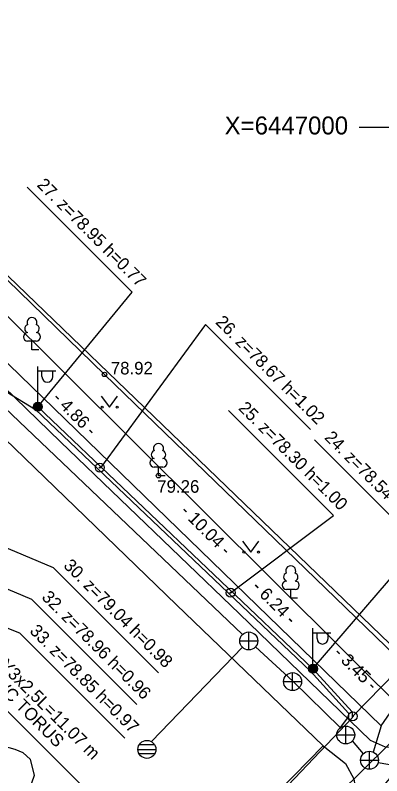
# Model space of a CAD drawing. Extents: x 632271 to 633134, y 6446009 to 6447735.
# Drawn here: x 632428.85 to 632449.26, y 6446963.86 to 6447006.23 of the extents above; entities that cross this region are included whole.
import ezdxf

# ---------------------------------------------------------------- set-up
doc = ezdxf.new("R2010")
doc.units = 0
for name, color, linetype in [('ABIJOONIS', 7, 'Continuous'), ('AED', 7, 'Continuous'), ('HALJASTUS', 7, 'Continuous'), ('joonside', 7, 'Continuous'), ('KKAEV', 7, 'Continuous'), ('KOORDPUNKT', 7, 'Continuous'), ('KORGUS', 7, 'Continuous'), ('mootpiir', 7, 'Continuous'), ('MPKAABEL', 7, 'Continuous'), ('PIIR', 7, 'Continuous'), ('POST', 7, 'Continuous'), ('PUU', 7, 'Continuous'), ('SKKAEV', 7, 'Continuous'), ('SKTRASS', 7, 'Continuous'), ('TEE', 7, 'Continuous'), ('VORK', 7, 'Continuous')]:
    doc.layers.add(name, color=color, linetype=linetype)

msp = doc.modelspace()

# ---------------------------------------------------------------- linework, layer by layer
at = {"layer": 'ABIJOONIS'}
for points in [[(632430.108, 6446984.417), (632435.353, 6446990.805), (632429.506, 6446996.652)], [(632445.301, 6446983.161), (632439.454, 6446989.008), (632433.598, 6446981.024)], [(632440.84, 6446974.06), (632446.574, 6446978.368), (632440.727, 6446984.215)], [(632436.833, 6446969.597), (632430.986, 6446975.444), (632412.224, 6446983.355)], [(632445.395, 6446969.791), (632451.368, 6446976.731), (632445.521, 6446982.578)], [(632447.649, 6446967.176), (632456.496, 6446976.218), (632450.649, 6446982.065)], [(632435.618, 6446967.837), (632429.771, 6446973.684), (632415.344, 6446979.78)], [(632434.95, 6446965.955), (632429.103, 6446971.802), (632419.415, 6446975.636)], [(632419.415, 6446975.636), (632424.972, 6446970.906), (632434.361, 6446961.517)]]:
    msp.add_lwpolyline(points, dxfattribs=at)
at = {"layer": 'AED'}
msp.add_lwpolyline([(632452.84, 6446967.818), (632433.822, 6446986.22), (632423.664, 6446996.08)], dxfattribs=at)
at = {"layer": 'HALJASTUS'}
for p, q in [((632433.628, 6446985.008), (632434.091, 6446984.401)), ((632434.091, 6446984.401), (632434.537, 6446985.008)), ((632441.513, 6446976.935), (632441.977, 6446976.328)), ((632441.977, 6446976.328), (632442.422, 6446976.935))]:
    msp.add_line(p, q, dxfattribs=at)
for centre in [(632433.69, 6446984.401), (632434.519, 6446984.401), (632441.576, 6446976.328), (632442.404, 6446976.328)]:
    msp.add_circle(centre, 0.055, dxfattribs=at)
at = {"layer": 'KKAEV'}
for p, q in [((632441.854, 6446970.875), (632441.854, 6446971.875)), ((632441.354, 6446971.375), (632442.354, 6446971.375)), ((632444.295, 6446968.608), (632444.295, 6446969.608)), ((632443.795, 6446969.108), (632444.795, 6446969.108))]:
    msp.add_line(p, q, dxfattribs=at)
for centre in [(632441.854, 6446971.375), (632444.295, 6446969.108)]:
    msp.add_circle(centre, 0.5, dxfattribs=at)
at = {"layer": 'KOORDPUNKT'}
for centre, radius in [((632433.561, 6446981.028), 0.25), ((632433.561, 6446981.028), 0.025), ((632433.561, 6446981.028), 0.0221), ((632433.561, 6446981.028), 0.0191), ((632433.561, 6446981.028), 0.0161), ((632433.561, 6446981.028), 0.0132), ((632433.561, 6446981.028), 0.0102), ((632433.561, 6446981.028), 0.00726), ((632433.561, 6446981.028), 0.0043), ((632440.84, 6446974.06), 0.25), ((632440.84, 6446974.06), 0.025), ((632440.84, 6446974.06), 0.0221), ((632440.84, 6446974.06), 0.0191), ((632440.84, 6446974.06), 0.0161), ((632440.84, 6446974.06), 0.0132), ((632440.84, 6446974.06), 0.0102), ((632440.84, 6446974.06), 0.00726), ((632440.84, 6446974.06), 0.0043), ((632447.649, 6446967.176), 0.25), ((632447.649, 6446967.176), 0.025), ((632447.649, 6446967.176), 0.0221), ((632447.649, 6446967.176), 0.0191), ((632447.649, 6446967.176), 0.0161), ((632447.649, 6446967.176), 0.0132), ((632447.649, 6446967.176), 0.0102), ((632447.649, 6446967.176), 0.00726), ((632447.649, 6446967.176), 0.0043)]:
    msp.add_circle(centre, radius, dxfattribs=at)
at = {"layer": 'KORGUS'}
for centre in [(632433.822, 6446986.22), (632430.108, 6446984.417), (632436.828, 6446980.579), (632445.429, 6446969.828)]:
    msp.add_circle(centre, 0.125, dxfattribs=at)
at = {"layer": 'mootpiir'}
msp.add_lwpolyline([(632431.495, 6446947.692), (632451.024, 6446966.96), (632423.87, 6446993.982), (632406.106, 6446979.873), (632380.761, 6447003.688), (632372.087, 6447014.036), (632367.18, 6447031.06), (632372.553, 6447039.011), (632385.346, 6447024.781), (632387.828, 6447028.83), (632371.118, 6447045.148), (632360.609, 6447028.954), (632358.892, 6447027.917), (632357.958, 6447023.443), (632367.919, 6447009.047)], close=True, dxfattribs=at)
at = {"layer": 'MPKAABEL'}
for points in [[(632430.108, 6446984.417), (632445.429, 6446969.828), (632447.616, 6446967.426), (632447.606, 6446967.088), (632434.411, 6446953.213), (632428.966, 6446953.062), (632413.919, 6446967.41), (632413.932, 6446967.753), (632413.563, 6446967.767), (632397.66, 6446983.289), (632383.178, 6446997.049), (632368.831, 6447010.882), (632369.194, 6447014.35), (632363.806, 6447026.19), (632363.503, 6447026.273), (632359.54, 6447025.396), (632363.456, 6447026.571), (632363.583, 6447026.895), (632363.933, 6447032.033), (632372.592, 6447043.281), (632386.551, 6447028.723)], [(632430.108, 6446984.417), (632445.429, 6446969.828), (632447.616, 6446967.426), (632447.606, 6446967.088), (632434.411, 6446953.213), (632428.966, 6446953.062), (632413.919, 6446967.41), (632413.932, 6446967.753), (632413.563, 6446967.767), (632397.66, 6446983.289), (632383.178, 6446997.049), (632368.831, 6447010.882), (632369.194, 6447014.35), (632363.806, 6447026.19), (632363.503, 6447026.273), (632360.374, 6447025.581)], [(632411.838, 6446983.722), (632412.297, 6446983.507), (632424.303, 6446987.305), (632425.131, 6446987.223), (632429.97, 6446984.272), (632445.286, 6446969.688), (632447.414, 6446967.351), (632447.408, 6446967.171), (632446.947, 6446966.555)], [(632411.838, 6446983.722), (632412.297, 6446983.507), (632424.303, 6446987.305), (632425.131, 6446987.223), (632429.97, 6446984.272), (632445.286, 6446969.688), (632447.414, 6446967.351), (632447.408, 6446967.171), (632446.947, 6446966.555)]]:
    msp.add_lwpolyline(points, dxfattribs=at)
at = {"layer": 'PIIR'}
for points in [[(632436.722, 6447040.151), (632480.345, 6446998.915), (632453.232, 6446967.821), (632370.811, 6447047.222), (632398.465, 6447077.525), (632437.023, 6447040.422)], [(632370.811, 6447047.222), (632453.232, 6446967.821), (632448.648, 6446962.504), (632435.548, 6446947.84), (632418.426, 6446958.332), (632352.335, 6447021.805), (632354.522, 6447028.806), (632366.117, 6447042.037)]]:
    msp.add_lwpolyline(points, close=True, dxfattribs=at)
at = {"layer": 'POST'}
for p, q in [((632430.108, 6446984.667), (632430.108, 6446986.667)), ((632430.108, 6446986.417), (632431.108, 6446986.417)), ((632430.335, 6446986.096), (632430.335, 6446986.417)), ((632430.947, 6446986.096), (632430.947, 6446986.417)), ((632445.429, 6446970.078), (632445.429, 6446972.078)), ((632445.429, 6446971.828), (632446.429, 6446971.828)), ((632445.656, 6446971.507), (632445.656, 6446971.828)), ((632446.268, 6446971.507), (632446.268, 6446971.828))]:
    msp.add_line(p, q, dxfattribs=at)
for centre, radius in [((632430.108, 6446984.417), 0.25), ((632430.108, 6446984.417), 0.225), ((632430.108, 6446984.417), 0.2), ((632430.108, 6446984.417), 0.175), ((632430.108, 6446984.417), 0.15), ((632430.108, 6446984.417), 0.125), ((632430.108, 6446984.417), 0.1), ((632430.108, 6446984.417), 0.075), ((632430.108, 6446984.417), 0.05), ((632430.108, 6446984.417), 0.025), ((632445.429, 6446969.828), 0.25), ((632445.429, 6446969.828), 0.225), ((632445.429, 6446969.828), 0.2), ((632445.429, 6446969.828), 0.175), ((632445.429, 6446969.828), 0.15), ((632445.429, 6446969.828), 0.125), ((632445.429, 6446969.828), 0.1), ((632445.429, 6446969.828), 0.075), ((632445.429, 6446969.828), 0.05), ((632445.429, 6446969.828), 0.025)]:
    msp.add_circle(centre, radius, dxfattribs=at)
for centre in [(632430.641, 6446986.096), (632445.962, 6446971.507)]:
    msp.add_arc(centre, 0.306, 180, 0, dxfattribs=at)
at = {"layer": 'PUU'}
for p, q in [((632430.021, 6446988.072), (632429.541, 6446988.072)), ((632429.781, 6446987.597), (632429.781, 6446988.072)), ((632430.161, 6446987.597), (632429.781, 6446987.597)), ((632437.068, 6446981.054), (632436.588, 6446981.054)), ((632436.828, 6446980.579), (632436.828, 6446981.054)), ((632437.208, 6446980.579), (632436.828, 6446980.579)), ((632444.433, 6446974.237), (632443.953, 6446974.237)), ((632444.193, 6446973.762), (632444.193, 6446974.237)), ((632444.573, 6446973.762), (632444.193, 6446973.762))]:
    msp.add_line(p, q, dxfattribs=at)
for centre, radius, start, end in [((632429.781, 6446989.117), 0.277, 332.5799, 207.4201), ((632429.611, 6446988.77), 0.233, 109.0217, 253.1415), ((632429.951, 6446988.77), 0.233, 286.8508, 70.9859), ((632429.544, 6446988.309), 0.238, 90.0016, 269.3953), ((632430.018, 6446988.309), 0.238, 270.6047, 89.9984), ((632436.828, 6446982.099), 0.277, 332.5799, 207.4201), ((632436.658, 6446981.752), 0.233, 109.0217, 253.1415), ((632436.998, 6446981.752), 0.233, 286.8508, 70.9859), ((632436.591, 6446981.291), 0.238, 90.0016, 269.3953), ((632437.065, 6446981.291), 0.238, 270.6047, 89.9984), ((632444.193, 6446975.282), 0.277, 332.5799, 207.4201), ((632444.023, 6446974.935), 0.233, 109.0217, 253.1415), ((632444.363, 6446974.935), 0.233, 286.8508, 70.9859), ((632443.956, 6446974.474), 0.238, 90.0016, 269.3953), ((632444.43, 6446974.474), 0.238, 270.6047, 89.9984)]:
    msp.add_arc(centre, radius, start, end, dxfattribs=at)
at = {"layer": 'SKKAEV'}
for p, q in [((632447.253, 6446965.637), (632447.253, 6446966.637)), ((632446.753, 6446966.137), (632447.753, 6446966.137)), ((632435.682, 6446965.335), (632436.682, 6446965.335)), ((632436.612, 6446965.585), (632435.752, 6446965.585)), ((632436.612, 6446965.085), (632435.752, 6446965.085)), ((632448.577, 6446964.23), (632448.577, 6446965.23)), ((632448.077, 6446964.73), (632449.077, 6446964.73))]:
    msp.add_line(p, q, dxfattribs=at)
for centre in [(632447.253, 6446966.137), (632436.182, 6446965.335), (632448.577, 6446964.73)]:
    msp.add_circle(centre, 0.5, dxfattribs=at)
at = {"layer": 'SKTRASS'}
for p, q in [((632424.722, 6446990.418), (632449.225, 6446966.645)), ((632441.508, 6446971.736), (632423.876, 6446988.545)), ((632441.503, 6446971.019), (632436.435, 6446965.766)), ((632444.31, 6446969.13), (632442.235, 6446971.052)), ((632449.225, 6446966.645), (632448.784, 6446965.185))]:
    msp.add_line(p, q, dxfattribs=at)
for points in [[(632449.225, 6446966.645), (632451.859, 6446970.458)], [(632446.96, 6446966.542), (632444.31, 6446969.13)], [(632448.236, 6446965.096), (632447.632, 6446965.811)], [(632452.075, 6446964.059), (632449.058, 6446964.594)]]:
    msp.add_lwpolyline(points, dxfattribs=at)
at = {"layer": 'TEE'}
for points in [[(632420.642, 6446992.862), (632431.363, 6446982.466), (632441.333, 6446972.878), (632448.616, 6446965.851), (632449.456, 6446965.486), (632449.992, 6446965.461), (632451.392, 6446965.859), (632452.357, 6446966.888)], [(632437.817, 6446957.159), (632446.005, 6446965.531), (632437.824, 6446973.387), (632428.809, 6446982.116), (632422.368, 6446988.319), (632417.641, 6446983.413), (632414.849, 6446980.532), (632410.777, 6446976.276), (632416.805, 6446970.461), (632424.341, 6446963.207), (632426.454, 6446965.287), (632427.326, 6446965.528), (632428.163, 6446965.535), (632428.831, 6446965.347), (632429.281, 6446965.166), (632429.499, 6446964.953), (632429.676, 6446964.785), (632429.91, 6446963.877), (632429.634, 6446963.09)], [(632446.005, 6446965.531), (632447.249, 6446964.542), (632447.709, 6446963.697), (632447.873, 6446962.655), (632447.755, 6446961.813), (632439.037, 6446952.167), (632438.337, 6446951.698), (632437.595, 6446951.456), (632436.319, 6446951.68), (632434.83, 6446952.894), (632431.26, 6446956.313)]]:
    msp.add_lwpolyline(points, dxfattribs=at)
at = {"layer": 'VORK'}
msp.add_line((632448, 6447000), (632452, 6447000), dxfattribs=at)

# ---------------------------------------------------------------- texts
at = {"layer": 'ABIJOONIS'}
for s, p in [('27. z=78.95 h=0.77', (632430.014, 6446996.733)), ('26. z=78.67 h=1.02', (632439.962, 6446989.089)), ('25. z=78.30 h=1.00', (632441.235, 6446984.296)), ('24. z=78.54 h=0.78', (632446.028, 6446982.659)), ('30. z=79.04 h=0.98', (632431.493, 6446975.525)), ('32. z=78.96 h=0.96', (632430.279, 6446973.765)), ('33. z=78.85 h=0.97', (632429.611, 6446971.883)), ('1xNYY3x2,5L=11.07 m', (632426.325, 6446971.538)), ('D-40 PVC TORUS', (632425.665, 6446970.878))]:
    msp.add_text(s, height=0.7, rotation=315, dxfattribs=at).set_placement(p)
at = {"layer": 'joonside'}
for s, p in [('- 4.86 -', (632430.881, 6446984.839)), ('- 10.04 -', (632438.011, 6446978.557)), ('- 6.24 -', (632441.999, 6446974.33)), ('- 3.45 -', (632446.538, 6446970.654))]:
    msp.add_text(s, height=0.7, rotation=315, dxfattribs=at).set_placement(p)
at = {"layer": 'KORGUS'}
for s, p in [('78.92', (632434.172, 6446986.22)), ('79.26', (632436.759, 6446979.629))]:
    msp.add_text(s, height=0.7, dxfattribs=at).set_placement(p)
at = {"layer": 'VORK'}
msp.add_text('X=6447000', height=1, dxfattribs=at).set_placement((632440.509, 6446999.585))

doc.saveas('drawing.dxf')
